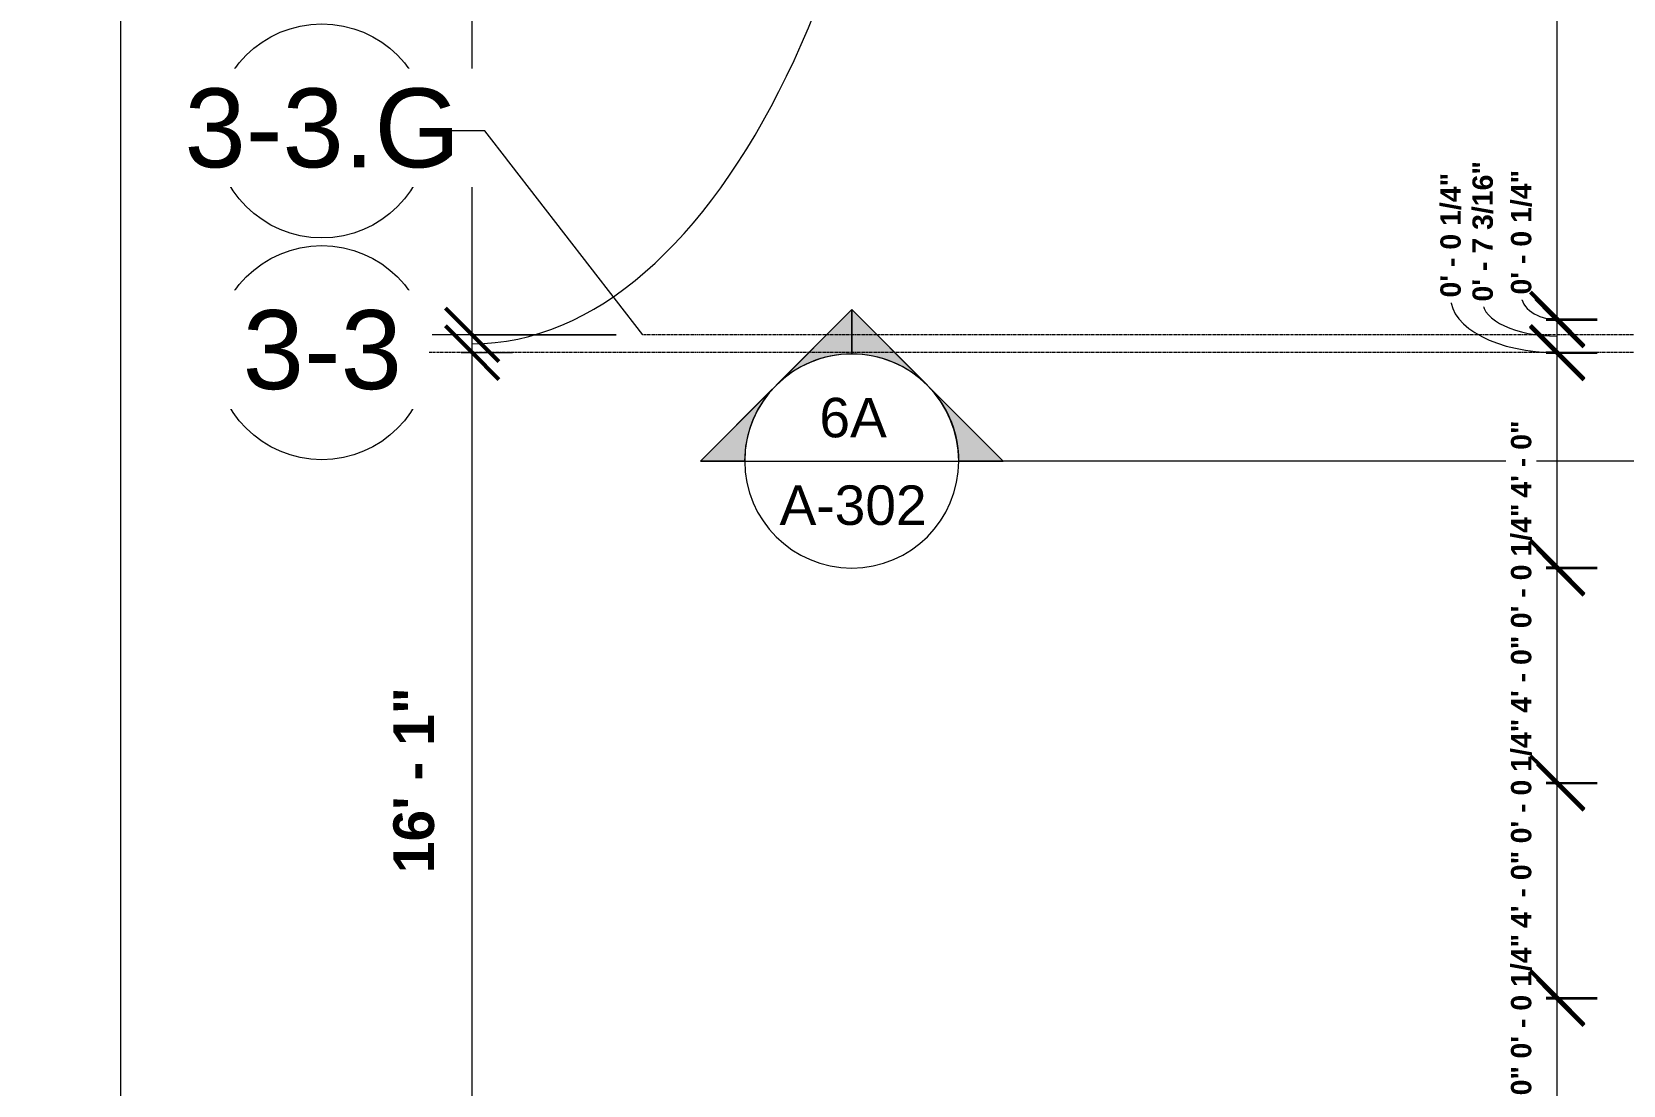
# Model space of a CAD drawing. Header units: inches. Extents: x 21568 to 24810, y -23559 to -20467.
# Drawn here: x 21568.5 to 21925.5, y -22514.3 to -22278.1 of the extents above; entities that cross this region are included whole.
import ezdxf

# ---------------------------------------------------------------- set-up
doc = ezdxf.new("R2010")
doc.units = ezdxf.units.IN
doc.header["$MEASUREMENT"] = 0
doc.linetypes.add('Grid Line 1_2_', pattern=[0.875, 0.5, -0.125, 0.125, -0.125])
for name, color, linetype, lineweight in [('A-ANNO-DIMS', 211, 'Continuous', 9), ('A-ANNO-DIMS-96', 211, 'Continuous', 9), ('G-ANNO-SYMB', 111, 'Continuous', 9), ('S-GRID', 1, 'Continuous', 9), ('S-GRID-IDEN', 1, 'Continuous', 9)]:
    doc.layers.add(name, color=color, linetype=linetype, lineweight=lineweight)
doc.styles.add('Arial', font='arial.ttf', dxfattribs={"height": 17.703593})
doc.styles.add('Arial_1', font='arial.ttf', dxfattribs={"height": 8.851796})
doc.styles.add('Arial_B', font='arialbd.ttf', dxfattribs={"height": 9.132806})
doc.styles.add('Arial_B_1', font='arialbd.ttf', dxfattribs={"height": 4.566403})
doc.dimstyles.new('OD_Dimension_-_1_16__Tol_', dxfattribs={"dimscale": 12, "dimtxt": 9, "dimasz": 1, "dimexe": 0.75, "dimexo": 0.5, "dimgap": 0.5, "dimtad": 1, "dimdec": 4, "dimrnd": 0.0625, "dimzin": 1, "dimdsep": 46, "dimlunit": 4, "dimtxsty": 'Arial_B', "dimblk1": 'OBLIQUE', "dimblk2": 'OBLIQUE', "dimsah": 1, "dimcen": 0.09, "dimdle": 0.75, "dimazin": 0, "dimtfac": 1, "dimtdec": 4, "dimtix": 1, "dimtmove": 1, "dimatfit": 3, "dimfxl": 1, "dimtvp": 1, "dimtfill": 1, "dimfrac": 2, "dimtolj": 1, "dimtzin": 0, "dimlwd": 13, "dimlwe": 13, "dimarcsym": 2})
doc.dimstyles.new('OD_Dimension_-_1_16__Tol__1', dxfattribs={"dimscale": 12, "dimtxt": 9, "dimasz": 1, "dimexe": 0.75, "dimexo": 0.5, "dimgap": 0.5, "dimtad": 1, "dimdec": 4, "dimrnd": 0.0625, "dimzin": 1, "dimdsep": 46, "dimlunit": 4, "dimtxsty": 'Arial_B', "dimblk1": 'OBLIQUE', "dimblk2": 'OBLIQUE', "dimsah": 1, "dimcen": 0.09, "dimdle": 0.75, "dimazin": 0, "dimtfac": 1, "dimtdec": 4, "dimtix": 1, "dimtmove": 0, "dimatfit": 3, "dimfxl": 1, "dimtvp": 1, "dimtfill": 1, "dimfrac": 2, "dimtolj": 1, "dimtzin": 0, "dimlwd": 13, "dimlwe": 13, "dimarcsym": 2})
doc.dimstyles.new('OD_Dimension_2_3', dxfattribs={"dimscale": 12, "dimtxt": 4.5, "dimasz": 1, "dimexe": 0.75, "dimexo": 0.5, "dimgap": 0.375, "dimtad": 1, "dimdec": 4, "dimrnd": 0.0625, "dimzin": 1, "dimdsep": 46, "dimlunit": 4, "dimtxsty": 'Arial_B_1', "dimblk1": 'OBLIQUE', "dimblk2": 'OBLIQUE', "dimsah": 1, "dimcen": 0.09, "dimdle": 0.75, "dimazin": 0, "dimtfac": 1, "dimtdec": 4, "dimtix": 1, "dimtmove": 0, "dimatfit": 3, "dimfxl": 1, "dimtvp": 1, "dimtfill": 1, "dimfrac": 2, "dimtolj": 1, "dimtzin": 0, "dimlwd": 13, "dimlwe": 13, "dimarcsym": 2})
doc.dimstyles.new('OD_Dimension_2_4', dxfattribs={"dimscale": 12, "dimtxt": 4.5, "dimasz": 1, "dimexe": 0.75, "dimexo": 0.5, "dimgap": 0.375, "dimtad": 1, "dimdec": 4, "dimrnd": 0.0625, "dimzin": 1, "dimdsep": 46, "dimlunit": 4, "dimtxsty": 'Arial_B_1', "dimblk1": 'OBLIQUE', "dimblk2": 'OBLIQUE', "dimsah": 1, "dimcen": 0.09, "dimdle": 0.75, "dimazin": 0, "dimtfac": 1, "dimtdec": 4, "dimtix": 1, "dimtmove": 1, "dimatfit": 3, "dimfxl": 1, "dimtvp": 1, "dimtfill": 1, "dimfrac": 2, "dimtolj": 1, "dimtzin": 0, "dimlwd": 13, "dimlwe": 13, "dimarcsym": 2})

# ---------------------------------------------------------------- blocks, each defined once
blk = doc.blocks.new('Grid - Grid Head - Circle-14747-Enlarged First Floor Plan _West_')
at = {"layer": 'S-GRID-IDEN'}
blk.add_circle((0, 0), 0.25, dxfattribs=at)
blk = doc.blocks.new('DIMBLOCK3-Enlarged First Floor Plan _West_')
at = {"layer": 'A-ANNO-DIMS-96', "lineweight": 50}
for p, q in [((21667.29, -22350.05), (21661.29, -22344.05)), ((21667.29, -22350.05), (21673.29, -22356.05)), ((21667.29, -22543.05), (21661.29, -22537.05)), ((21667.29, -22543.05), (21673.29, -22549.05))]:
    blk.add_line(p, q, dxfattribs=at)
at = {"layer": 'A-ANNO-DIMS-96', "lineweight": 13}
for p, q in [((21664.81, -22350.05), (21676.29, -22350.05)), ((21667.29, -22350.05), (21664.81, -22350.05)), ((21667.29, -22543.05), (21667.29, -22350.05)), ((21664.81, -22543.05), (21676.29, -22543.05)), ((21667.29, -22543.05), (21664.81, -22543.05))]:
    blk.add_line(p, q, dxfattribs=at)
at = {"layer": 'A-ANNO-DIMS-96', "color": 0, "lineweight": 13, "insert": (21649.59, -22466.77), "char_height": 9.133, "width": 48.5143, "attachment_point": 1, "rotation": 90, "line_spacing_factor": 0.938532, "style": 'Arial_B', "bg_fill": 3, "box_fill_scale": 1.25, "bg_fill_color": 0, "bg_fill_transparency": 0}
blk.add_mtext('16\' - 1"', dxfattribs=at)
blk = doc.blocks.new('_Oblique')
at = {"color": 0, "linetype": 'ByBlock', "lineweight": -2}
blk.add_line((-0.5, -0.5), (0.5, 0.5), dxfattribs=at)
blk = doc.blocks.new('DIMBLOCK4-Enlarged First Floor Plan _West_')
at = {"layer": 'A-ANNO-DIMS-96', "lineweight": 50}
for p, q in [((21667.29, -22346.05), (21661.29, -22340.05)), ((21667.29, -22350.05), (21661.29, -22344.05)), ((21667.29, -22346.05), (21673.29, -22352.05)), ((21667.29, -22350.05), (21673.29, -22356.05))]:
    blk.add_line(p, q, dxfattribs=at)
at = {"layer": 'A-ANNO-DIMS-96', "lineweight": 13}
for p, q in [((21699.56, -22346.05), (21658.29, -22346.05)), ((21667.29, -22350.05), (21667.29, -22346.05)), ((21667.29, -22346.05), (21699.56, -22346.05)), ((21664.81, -22350.05), (21676.29, -22350.05)), ((21667.29, -22350.05), (21664.81, -22350.05))]:
    blk.add_line(p, q, dxfattribs=at)
blk.add_ellipse((21667.29, -22143.12), major_axis=(0, 204.94), ratio=0.48662, start_param=3.141593, end_param=4.712389, dxfattribs=at)
at = {"layer": 'A-ANNO-DIMS-96', "color": 0, "lineweight": 13, "insert": (21762.46, -22143.12), "char_height": 9.1328, "width": 172.4571, "attachment_point": 1, "rotation": 90, "line_spacing_factor": 0.938532, "style": 'Arial_B', "bg_fill": 3, "box_fill_scale": 1.25, "bg_fill_color": 0, "bg_fill_transparency": 0}
blk.add_mtext('0\' - 4" GIRT @ PARAPET', dxfattribs=at)
blk = doc.blocks.new('DIMBLOCK5-Enlarged First Floor Plan _West_')
at = {"layer": 'A-ANNO-DIMS-96', "lineweight": 50}
for p, q in [((21667.29, -22108.8), (21661.29, -22102.8)), ((21667.29, -22108.8), (21673.29, -22114.8)), ((21667.29, -22346.05), (21661.29, -22340.05)), ((21667.29, -22346.05), (21673.29, -22352.05))]:
    blk.add_line(p, q, dxfattribs=at)
at = {"layer": 'A-ANNO-DIMS-96', "lineweight": 13}
for p, q in [((21664.81, -22108.8), (21676.29, -22108.8)), ((21667.29, -22108.8), (21664.81, -22108.8)), ((21667.29, -22346.05), (21667.29, -22108.8)), ((21699.56, -22346.05), (21658.29, -22346.05)), ((21667.29, -22346.05), (21699.56, -22346.05))]:
    blk.add_line(p, q, dxfattribs=at)
at = {"layer": 'A-ANNO-DIMS-96', "color": 0, "lineweight": 13, "insert": (21649.59, -22257.93), "char_height": 9.1328, "width": 73.2, "attachment_point": 1, "rotation": 90, "line_spacing_factor": 0.938532, "style": 'Arial_B', "bg_fill": 3, "box_fill_scale": 1.25, "bg_fill_color": 0, "bg_fill_transparency": 0}
blk.add_mtext('19\' - 9 1/4"', dxfattribs=at)
blk = doc.blocks.new('DIMBLOCK23-Enlarged First Floor Plan _West_')
at = {"layer": 'A-ANNO-DIMS-96', "lineweight": 13}
for p, q in [((21588.48, -22804.3), (21588.48, -20882.55)), ((21699.56, -20891.55), (21579.48, -20891.55)), ((21588.48, -20891.55), (21699.56, -20891.55)), ((21699.56, -22795.3), (21579.48, -22795.3)), ((21588.48, -22795.3), (21699.56, -22795.3))]:
    blk.add_line(p, q, dxfattribs=at)
at = {"layer": 'A-ANNO-DIMS-96', "lineweight": 50}
for p, q in [((21588.48, -20891.55), (21582.48, -20885.55)), ((21588.48, -20891.55), (21594.48, -20897.55)), ((21588.48, -22795.3), (21582.48, -22789.3)), ((21588.48, -22795.3), (21594.48, -22801.3))]:
    blk.add_line(p, q, dxfattribs=at)
at = {"layer": 'A-ANNO-DIMS-96', "color": 0, "lineweight": 13, "insert": (21570.78, -21877.36), "char_height": 9.1328, "width": 81.4286, "attachment_point": 1, "rotation": 90, "line_spacing_factor": 0.938532, "style": 'Arial_B', "bg_fill": 3, "box_fill_scale": 1.25, "bg_fill_color": 0, "bg_fill_transparency": 0}
blk.add_mtext('158\' - 7 3/4"', dxfattribs=at)
blk = doc.blocks.new('Section - Section Head - Filled-1526-Enlarged First Floor Plan _West_')
at = {"layer": 'G-ANNO-SYMB'}
h = blk.add_hatch(color=256, dxfattribs=at)
edge = h.paths.add_edge_path(flags=0)
edge.add_line((-0.4268, 0.1768), (-0.25, 0.3536))
edge.add_line((-0.25, 0.3536), (-0.25, 0.25))
edge.add_arc((-0.25, 0), 0.25, 90, 135)
h = blk.add_hatch(color=256, dxfattribs=at)
edge = h.paths.add_edge_path(flags=0)
edge.add_arc((-0.25, 0), 0.25, 45, 90)
edge.add_line((-0.25, 0.25), (-0.25, 0.3536))
edge.add_line((-0.25, 0.3536), (-0.0732, 0.1768))
h = blk.add_hatch(color=256, dxfattribs=at)
edge = h.paths.add_edge_path(flags=0)
edge.add_arc((-0.25, 0), 0.2503, 137.9216, 180)
edge.add_line((-0.5003, 0), (-0.6036, 0))
edge.add_line((-0.6036, 0), (-0.4358, 0.1678))
h = blk.add_hatch(color=256, dxfattribs=at)
edge = h.paths.add_edge_path(flags=0)
edge.add_line((-0.0642, 0.1678), (0.1036, 0))
edge.add_line((0.1036, 0), (0.0003, 0))
edge.add_arc((-0.25, 0), 0.2503, 0, 42.0784)
for p, q in [((-0.25, 0.3536), (-0.6036, 0)), ((-0.25, 0.3536), (-0.4268, 0.1768)), ((-0.25, 0.3536), (0.1036, 0)), ((-0.25, 0.25), (-0.25, 0.3536)), ((-0.0732, 0.1768), (-0.25, 0.3536)), ((-0.25, 0.3536), (-0.25, 0.25)), ((-0.4358, 0.1678), (-0.6036, 0)), ((0.1036, 0), (-0.0642, 0.1678)), ((-0.6036, 0), (-0.5003, 0)), ((0.0003, 0), (0.1036, 0)), ((-0.5, 0), (-0.6036, 0)), ((0, 0), (0.1036, 0))]:
    blk.add_line(p, q, dxfattribs=at)
for radius, start, end in [(0.25, 360, 180), (0.25, 90, 135), (0.25, 45, 90), (0.2503, 137.9216, 180), (0.2503, 0, 42.0784), (0.25, 180, 360)]:
    blk.add_arc((-0.25, 0), radius, start, end, dxfattribs=at)
blk = doc.blocks.new('DIMBLOCK308-Enlarged First Floor Plan _West_')
at = {"layer": 'A-ANNO-DIMS-96', "lineweight": 50}
for p, q in [((21910.66, -22494.93), (21904.66, -22488.93)), ((21910.66, -22494.93), (21916.66, -22500.93)), ((21910.66, -22542.93), (21904.66, -22536.93)), ((21910.66, -22542.93), (21916.66, -22548.93))]:
    blk.add_line(p, q, dxfattribs=at)
at = {"layer": 'A-ANNO-DIMS-96', "lineweight": 13}
for p, q in [((21908.17, -22494.93), (21919.66, -22494.93)), ((21910.66, -22494.93), (21908.17, -22494.93)), ((21910.66, -22542.93), (21910.66, -22494.93)), ((21908.17, -22542.93), (21919.66, -22542.93)), ((21910.66, -22542.93), (21908.17, -22542.93))]:
    blk.add_line(p, q, dxfattribs=at)
at = {"layer": 'A-ANNO-DIMS-96', "color": 0, "lineweight": 13, "insert": (21900.31, -22527.32), "char_height": 4.566, "width": 20.1429, "attachment_point": 1, "rotation": 90, "line_spacing_factor": 0.938532, "style": 'Arial_B_1', "bg_fill": 3, "box_fill_scale": 1.25, "bg_fill_color": 0, "bg_fill_transparency": 0}
blk.add_mtext('4\' - 0"', dxfattribs=at)
blk = doc.blocks.new('DIMBLOCK309-Enlarged First Floor Plan _West_')
at = {"layer": 'A-ANNO-DIMS-96', "lineweight": 50}
for p, q in [((21910.66, -22494.68), (21904.66, -22488.68)), ((21910.66, -22494.93), (21904.66, -22488.93)), ((21910.66, -22494.68), (21916.66, -22500.68)), ((21910.66, -22494.93), (21916.66, -22500.93))]:
    blk.add_line(p, q, dxfattribs=at)
at = {"layer": 'A-ANNO-DIMS-96', "lineweight": 13}
for p, q in [((21908.17, -22494.68), (21919.66, -22494.68)), ((21910.66, -22494.68), (21908.17, -22494.68)), ((21908.17, -22494.93), (21919.66, -22494.93)), ((21910.66, -22494.93), (21908.17, -22494.93)), ((21910.66, -22494.93), (21910.66, -22494.68))]:
    blk.add_line(p, q, dxfattribs=at)
at = {"layer": 'A-ANNO-DIMS-96', "color": 0, "lineweight": 13, "insert": (21900.31, -22508.34), "char_height": 4.5664, "width": 32.4857, "attachment_point": 1, "rotation": 90, "line_spacing_factor": 0.938532, "style": 'Arial_B_1', "bg_fill": 3, "box_fill_scale": 1.25, "bg_fill_color": 0, "bg_fill_transparency": 0}
blk.add_mtext('0\' - 0 1/4"', dxfattribs=at)
blk = doc.blocks.new('DIMBLOCK310-Enlarged First Floor Plan _West_')
at = {"layer": 'A-ANNO-DIMS-96', "lineweight": 50}
for p, q in [((21910.66, -22446.68), (21904.66, -22440.68)), ((21910.66, -22446.68), (21916.66, -22452.68)), ((21910.66, -22494.68), (21904.66, -22488.68)), ((21910.66, -22494.68), (21916.66, -22500.68))]:
    blk.add_line(p, q, dxfattribs=at)
at = {"layer": 'A-ANNO-DIMS-96', "lineweight": 13}
for p, q in [((21908.17, -22446.68), (21919.66, -22446.68)), ((21910.66, -22446.68), (21908.17, -22446.68)), ((21910.66, -22494.68), (21910.66, -22446.68)), ((21908.17, -22494.68), (21919.66, -22494.68)), ((21910.66, -22494.68), (21908.17, -22494.68))]:
    blk.add_line(p, q, dxfattribs=at)
at = {"layer": 'A-ANNO-DIMS-96', "color": 0, "lineweight": 13, "insert": (21900.31, -22479.07), "char_height": 4.566, "width": 20.1429, "attachment_point": 1, "rotation": 90, "line_spacing_factor": 0.938532, "style": 'Arial_B_1', "bg_fill": 3, "box_fill_scale": 1.25, "bg_fill_color": 0, "bg_fill_transparency": 0}
blk.add_mtext('4\' - 0"', dxfattribs=at)
blk = doc.blocks.new('DIMBLOCK311-Enlarged First Floor Plan _West_')
at = {"layer": 'A-ANNO-DIMS-96', "lineweight": 50}
for p, q in [((21910.66, -22446.43), (21904.66, -22440.43)), ((21910.66, -22446.68), (21904.66, -22440.68)), ((21910.66, -22446.43), (21916.66, -22452.43)), ((21910.66, -22446.68), (21916.66, -22452.68))]:
    blk.add_line(p, q, dxfattribs=at)
at = {"layer": 'A-ANNO-DIMS-96', "lineweight": 13}
for p, q in [((21908.17, -22446.43), (21919.66, -22446.43)), ((21910.66, -22446.43), (21908.17, -22446.43)), ((21908.17, -22446.68), (21919.66, -22446.68)), ((21910.66, -22446.68), (21908.17, -22446.68)), ((21910.66, -22446.68), (21910.66, -22446.43))]:
    blk.add_line(p, q, dxfattribs=at)
at = {"layer": 'A-ANNO-DIMS-96', "color": 0, "lineweight": 13, "insert": (21900.31, -22460.09), "char_height": 4.5664, "width": 32.4857, "attachment_point": 1, "rotation": 90, "line_spacing_factor": 0.938532, "style": 'Arial_B_1', "bg_fill": 3, "box_fill_scale": 1.25, "bg_fill_color": 0, "bg_fill_transparency": 0}
blk.add_mtext('0\' - 0 1/4"', dxfattribs=at)
blk = doc.blocks.new('DIMBLOCK312-Enlarged First Floor Plan _West_')
at = {"layer": 'A-ANNO-DIMS-96', "lineweight": 50}
for p, q in [((21910.66, -22398.43), (21904.66, -22392.43)), ((21910.66, -22398.43), (21916.66, -22404.43)), ((21910.66, -22446.43), (21904.66, -22440.43)), ((21910.66, -22446.43), (21916.66, -22452.43))]:
    blk.add_line(p, q, dxfattribs=at)
at = {"layer": 'A-ANNO-DIMS-96', "lineweight": 13}
for p, q in [((21908.17, -22398.43), (21919.66, -22398.43)), ((21910.66, -22398.43), (21908.17, -22398.43)), ((21910.66, -22446.43), (21910.66, -22398.43)), ((21908.17, -22446.43), (21919.66, -22446.43)), ((21910.66, -22446.43), (21908.17, -22446.43))]:
    blk.add_line(p, q, dxfattribs=at)
at = {"layer": 'A-ANNO-DIMS-96', "color": 0, "lineweight": 13, "insert": (21900.31, -22430.82), "char_height": 4.566, "width": 20.1429, "attachment_point": 1, "rotation": 90, "line_spacing_factor": 0.938532, "style": 'Arial_B_1', "bg_fill": 3, "box_fill_scale": 1.25, "bg_fill_color": 0, "bg_fill_transparency": 0}
blk.add_mtext('4\' - 0"', dxfattribs=at)
blk = doc.blocks.new('DIMBLOCK313-Enlarged First Floor Plan _West_')
at = {"layer": 'A-ANNO-DIMS-96', "lineweight": 50}
for p, q in [((21910.66, -22398.18), (21904.66, -22392.18)), ((21910.66, -22398.43), (21904.66, -22392.43)), ((21910.66, -22398.18), (21916.66, -22404.18)), ((21910.66, -22398.43), (21916.66, -22404.43))]:
    blk.add_line(p, q, dxfattribs=at)
at = {"layer": 'A-ANNO-DIMS-96', "lineweight": 13}
for p, q in [((21908.17, -22398.18), (21919.66, -22398.18)), ((21910.66, -22398.18), (21908.17, -22398.18)), ((21908.17, -22398.43), (21919.66, -22398.43)), ((21910.66, -22398.43), (21908.17, -22398.43)), ((21910.66, -22398.43), (21910.66, -22398.18))]:
    blk.add_line(p, q, dxfattribs=at)
at = {"layer": 'A-ANNO-DIMS-96', "color": 0, "lineweight": 13, "insert": (21900.31, -22411.84), "char_height": 4.5664, "width": 32.4857, "attachment_point": 1, "rotation": 90, "line_spacing_factor": 0.938532, "style": 'Arial_B_1', "bg_fill": 3, "box_fill_scale": 1.25, "bg_fill_color": 0, "bg_fill_transparency": 0}
blk.add_mtext('0\' - 0 1/4"', dxfattribs=at)
blk = doc.blocks.new('DIMBLOCK314-Enlarged First Floor Plan _West_')
at = {"layer": 'A-ANNO-DIMS-96', "lineweight": 50}
for p, q in [((21910.66, -22350.18), (21904.66, -22344.18)), ((21910.66, -22350.18), (21916.66, -22356.18)), ((21910.66, -22398.18), (21904.66, -22392.18)), ((21910.66, -22398.18), (21916.66, -22404.18))]:
    blk.add_line(p, q, dxfattribs=at)
at = {"layer": 'A-ANNO-DIMS-96', "lineweight": 13}
for p, q in [((21908.17, -22350.18), (21919.66, -22350.18)), ((21910.66, -22350.18), (21908.17, -22350.18)), ((21910.66, -22398.18), (21910.66, -22350.18)), ((21908.17, -22398.18), (21919.66, -22398.18)), ((21910.66, -22398.18), (21908.17, -22398.18))]:
    blk.add_line(p, q, dxfattribs=at)
at = {"layer": 'A-ANNO-DIMS-96', "color": 0, "lineweight": 13, "insert": (21900.31, -22382.57), "char_height": 4.566, "width": 20.1429, "attachment_point": 1, "rotation": 90, "line_spacing_factor": 0.938532, "style": 'Arial_B_1', "bg_fill": 3, "box_fill_scale": 1.25, "bg_fill_color": 0, "bg_fill_transparency": 0}
blk.add_mtext('4\' - 0"', dxfattribs=at)
blk = doc.blocks.new('DIMBLOCK315-Enlarged First Floor Plan _West_')
at = {"layer": 'A-ANNO-DIMS-96', "lineweight": 50}
for p, q in [((21910.66, -22349.93), (21904.66, -22343.93)), ((21910.66, -22350.18), (21904.66, -22344.18)), ((21910.66, -22349.93), (21916.66, -22355.93)), ((21910.66, -22350.18), (21916.66, -22356.18))]:
    blk.add_line(p, q, dxfattribs=at)
at = {"layer": 'A-ANNO-DIMS-96', "lineweight": 13}
for p, q in [((21908.17, -22349.93), (21919.66, -22349.93)), ((21910.66, -22349.93), (21908.17, -22349.93)), ((21908.17, -22350.18), (21919.66, -22350.18)), ((21910.66, -22350.18), (21908.17, -22350.18)), ((21910.66, -22350.18), (21910.66, -22349.93))]:
    blk.add_line(p, q, dxfattribs=at)
blk.add_ellipse((21910.66, -22337.69), major_axis=(23.91, 0), ratio=0.517183, start_param=3.141593, end_param=4.712389, dxfattribs=at)
at = {"layer": 'A-ANNO-DIMS-96', "color": 0, "lineweight": 13, "insert": (21884.47, -22337.69), "char_height": 4.5664, "width": 32.4857, "attachment_point": 1, "rotation": 90, "line_spacing_factor": 0.938532, "style": 'Arial_B_1', "bg_fill": 3, "box_fill_scale": 1.25, "bg_fill_color": 0, "bg_fill_transparency": 0}
blk.add_mtext('0\' - 0 1/4"', dxfattribs=at)
blk = doc.blocks.new('DIMBLOCK316-Enlarged First Floor Plan _West_')
at = {"layer": 'A-ANNO-DIMS-96', "lineweight": 50}
for p, q in [((21910.66, -22342.74), (21904.66, -22336.74)), ((21910.66, -22342.74), (21916.66, -22348.74)), ((21910.66, -22349.93), (21904.66, -22343.93)), ((21910.66, -22349.93), (21916.66, -22355.93))]:
    blk.add_line(p, q, dxfattribs=at)
at = {"layer": 'A-ANNO-DIMS-96', "lineweight": 13}
for p, q in [((21908.17, -22342.74), (21919.66, -22342.74)), ((21910.66, -22342.74), (21908.17, -22342.74)), ((21910.66, -22349.93), (21910.66, -22342.74)), ((21908.17, -22349.93), (21919.66, -22349.93)), ((21910.66, -22349.93), (21908.17, -22349.93))]:
    blk.add_line(p, q, dxfattribs=at)
blk.add_ellipse((21910.66, -22338.59), major_axis=(16.71, 0), ratio=0.463675, start_param=3.141593, end_param=4.712389, dxfattribs=at)
at = {"layer": 'A-ANNO-DIMS-96', "color": 0, "lineweight": 13, "insert": (21891.67, -22338.59), "char_height": 4.5664, "width": 36.6, "attachment_point": 1, "rotation": 90, "line_spacing_factor": 0.938532, "style": 'Arial_B_1', "bg_fill": 3, "box_fill_scale": 1.25, "bg_fill_color": 0, "bg_fill_transparency": 0}
blk.add_mtext('0\' - 7 3/16"', dxfattribs=at)
blk = doc.blocks.new('DIMBLOCK317-Enlarged First Floor Plan _West_')
at = {"layer": 'A-ANNO-DIMS-96', "lineweight": 50}
for p, q in [((21910.66, -22342.49), (21904.66, -22336.49)), ((21910.66, -22342.74), (21904.66, -22336.74)), ((21910.66, -22342.49), (21916.66, -22348.49)), ((21910.66, -22342.74), (21916.66, -22348.74))]:
    blk.add_line(p, q, dxfattribs=at)
at = {"layer": 'A-ANNO-DIMS-96', "lineweight": 13}
for p, q in [((21908.17, -22342.49), (21919.66, -22342.49)), ((21910.66, -22342.49), (21908.17, -22342.49)), ((21908.17, -22342.74), (21919.66, -22342.74)), ((21910.66, -22342.74), (21908.17, -22342.74)), ((21910.66, -22342.74), (21910.66, -22342.49))]:
    blk.add_line(p, q, dxfattribs=at)
blk.add_ellipse((21910.66, -22337.02), major_axis=(8.07, 0), ratio=0.693239, start_param=3.141593, end_param=4.712389, dxfattribs=at)
at = {"layer": 'A-ANNO-DIMS-96', "color": 0, "lineweight": 13, "insert": (21900.31, -22337.02), "char_height": 4.5664, "width": 32.4857, "attachment_point": 1, "rotation": 90, "line_spacing_factor": 0.938532, "style": 'Arial_B_1', "bg_fill": 3, "box_fill_scale": 1.25, "bg_fill_color": 0, "bg_fill_transparency": 0}
blk.add_mtext('0\' - 0 1/4"', dxfattribs=at)
blk = doc.blocks.new('DIMBLOCK318-Enlarged First Floor Plan _West_')
at = {"layer": 'A-ANNO-DIMS-96', "lineweight": 50}
for p, q in [((21910.66, -22133.05), (21904.66, -22127.05)), ((21910.66, -22133.05), (21916.66, -22139.05)), ((21910.66, -22342.49), (21904.66, -22336.49)), ((21910.66, -22342.49), (21916.66, -22348.49))]:
    blk.add_line(p, q, dxfattribs=at)
at = {"layer": 'A-ANNO-DIMS-96', "lineweight": 13}
for p, q in [((21908.17, -22133.05), (21919.66, -22133.05)), ((21910.66, -22133.05), (21908.17, -22133.05)), ((21910.66, -22342.49), (21910.66, -22133.05)), ((21908.17, -22342.49), (21919.66, -22342.49)), ((21910.66, -22342.49), (21908.17, -22342.49))]:
    blk.add_line(p, q, dxfattribs=at)
at = {"layer": 'A-ANNO-DIMS-96', "color": 0, "lineweight": 13, "insert": (21900.31, -22254.74), "char_height": 4.5664, "width": 40.7143, "attachment_point": 1, "rotation": 90, "line_spacing_factor": 0.938532, "style": 'Arial_B_1', "bg_fill": 3, "box_fill_scale": 1.25, "bg_fill_color": 0, "bg_fill_transparency": 0}
blk.add_mtext('17\' - 5 7/16"', dxfattribs=at)

msp = doc.modelspace()

# ---------------------------------------------------------------- linework, layer by layer
at = {"layer": 'G-ANNO-SYMB'}
for p in [(21728.42336, -22374.35697), (24581.52474, -22374.35697)]:
    msp.add_line(p, (21776.42336, -22374.35697), dxfattribs=at)

# ---------------------------------------------------------------- block references
at = {"layer": 'S-GRID-IDEN', "xscale": 95.99999999999994, "yscale": 95.99999999999994, "zscale": 95.99999999999994, "rotation": 89.99999999999986}
msp.add_blockref('Grid - Grid Head - Circle-14747-Enlarged First Floor Plan _West_', (21633.56096, -22350.05281), dxfattribs=at)

# ---------------------------------------------------------------- texts
at = {"layer": 'G-ANNO-SYMB', "char_height": 8.851796, "attachment_point": 2, "line_spacing_factor": 0.938532, "style": 'Arial_1'}
for s, insert, width in [('6A', (21752.73073, -22360.18784), 18.036), ('A-302', (21752.73073, -22379.82409), 39.312)]:
    msp.add_mtext(s, dxfattribs=dict(at, insert=insert, width=width))

# ---------------------------------------------------------------- dimensions: what is measured, and where the dimension line sits
at = {"layer": 'A-ANNO-DIMS', "lineweight": 13}
dim = msp.add_linear_dim(base=(21910.65815, -22494.92781), p1=(21902.17287, -22542.92781), p2=(21902.17287, -22494.92781), angle=90, dimstyle='OD_Dimension_2_3', override={"dimpost": '<>', "dimfxl": 48}, dxfattribs=at)
dim.commit()
dim.dimension.update_dxf_attribs({"geometry": 'DIMBLOCK308-Enlarged First Floor Plan _West_', "text_midpoint": (21903.82667, -22518.92781)})

# ---------------------------------------------------------------- next in the draw order: texts
at = {"layer": 'S-GRID-IDEN', "insert": (21633.65845, -22340.52306), "char_height": 17.703593, "width": 42.552, "attachment_point": 2, "line_spacing_factor": 0.938532, "style": 'Arial', "bg_fill": 3, "box_fill_scale": 1.25, "bg_fill_color": 0, "bg_fill_transparency": 0}
msp.add_mtext('3-3', dxfattribs=at)

# ---------------------------------------------------------------- next in the draw order: dimensions: what is measured, and where the dimension line sits
at = {"layer": 'A-ANNO-DIMS', "lineweight": 13}
dim = msp.add_linear_dim(base=(21910.65815, -22494.67781), p1=(21902.17287, -22494.92781), p2=(21902.17287, -22494.67781), angle=90, dimstyle='OD_Dimension_2_3', override={"dimpost": '<>', "dimfxl": 0.25}, dxfattribs=at)
dim.commit()
dim.dimension.update_dxf_attribs({"geometry": 'DIMBLOCK309-Enlarged First Floor Plan _West_', "text_midpoint": (21903.79708, -22494.80281)})

# ---------------------------------------------------------------- next in the draw order: linework, layer by layer
at = {"layer": 'S-GRID', "linetype": 'Grid Line 1_2_'}
msp.add_line((22765.01217, -22350.05281), (21657.56096, -22350.05281), dxfattribs=at)

# ---------------------------------------------------------------- next in the draw order: dimensions: what is measured, and where the dimension line sits
at = {"layer": 'A-ANNO-DIMS', "lineweight": 13}
dim = msp.add_linear_dim(base=(21910.65815, -22446.67781), p1=(21902.17287, -22494.67781), p2=(21902.17287, -22446.67781), angle=90, dimstyle='OD_Dimension_2_3', override={"dimpost": '<>', "dimfxl": 48}, dxfattribs=at)
dim.commit()
dim.dimension.update_dxf_attribs({"geometry": 'DIMBLOCK310-Enlarged First Floor Plan _West_', "text_midpoint": (21903.82667, -22470.67781)})

# ---------------------------------------------------------------- next in the draw order: dimensions: what is measured, and where the dimension line sits
for base, p1, p2, dimstyle, override, picture, middle in [((21667.29342, -22350.05281), (21658.80814, -22543.05281), (21658.80814, -22350.05281), 'OD_Dimension_-_1_16__Tol__1', {"dimpost": '<>', "dimfxl": 193}, 'DIMBLOCK3-Enlarged First Floor Plan _West_', (21656.63046, -22446.55281)), ((21910.65815, -22446.42781), (21902.17287, -22446.67781), (21902.17287, -22446.42781), 'OD_Dimension_2_3', {"dimpost": '<>', "dimfxl": 0.25}, 'DIMBLOCK311-Enlarged First Floor Plan _West_', (21903.79708, -22446.55281))]:
    dim = msp.add_linear_dim(base=base, p1=p1, p2=p2, angle=90, dimstyle=dimstyle, override=override, dxfattribs=at)
    dim.commit()
    dim.dimension.update_dxf_attribs({"geometry": picture, "text_midpoint": middle})

# ---------------------------------------------------------------- next in the draw order: dimensions: what is measured, and where the dimension line sits
dim = msp.add_linear_dim(base=(21667.29342, -22346.05281), p1=(21658.80814, -22350.05281), p2=(21705.56096, -22346.05281), angle=90, dimstyle='OD_Dimension_-_1_16__Tol_', override={"dimpost": '<>GIRT @ PARAPET', "dimfxl": 46.923616}, dxfattribs=at)
dim.commit()
dim.dimension.update_dxf_attribs({"geometry": 'DIMBLOCK4-Enlarged First Floor Plan _West_', "text_midpoint": (21768.54648, -22056.8885), "dimtype": 160, "text_rotation": 90})
dim = msp.add_linear_dim(base=(21910.65815, -22398.42781), p1=(21902.17287, -22446.42781), p2=(21902.17287, -22398.42781), angle=90, dimstyle='OD_Dimension_2_3', override={"dimpost": '<>', "dimfxl": 48}, dxfattribs=at)
dim.commit()
dim.dimension.update_dxf_attribs({"geometry": 'DIMBLOCK312-Enlarged First Floor Plan _West_', "text_midpoint": (21903.82667, -22422.42781)})

# ---------------------------------------------------------------- next in the draw order: block references
at = {"layer": 'G-ANNO-SYMB', "xscale": 95.99999999999994, "yscale": 95.99999999999994, "zscale": 95.99999999999994}
msp.add_blockref('Section - Section Head - Filled-1526-Enlarged First Floor Plan _West_', (21776.42336, -22374.35697), dxfattribs=at)

# ---------------------------------------------------------------- next in the draw order: dimensions: what is measured, and where the dimension line sits
at = {"layer": 'A-ANNO-DIMS', "lineweight": 13}
for base, p1, p2, dimstyle, override, picture, middle in [((21667.29342, -22108.80281), (21705.56096, -22346.05281), (21658.80814, -22108.80281), 'OD_Dimension_-_1_16__Tol__1', {"dimpost": '<>', "dimfxl": 241.812713}, 'DIMBLOCK5-Enlarged First Floor Plan _West_', (21656.56816, -22227.42781)), ((21910.65815, -22398.17781), (21902.17287, -22398.42781), (21902.17287, -22398.17781), 'OD_Dimension_2_3', {"dimpost": '<>', "dimfxl": 0.25}, 'DIMBLOCK313-Enlarged First Floor Plan _West_', (21903.79708, -22398.30281))]:
    dim = msp.add_linear_dim(base=base, p1=p1, p2=p2, angle=90, dimstyle=dimstyle, override=override, dxfattribs=at)
    dim.commit()
    dim.dimension.update_dxf_attribs({"geometry": picture, "text_midpoint": middle})

# ---------------------------------------------------------------- next in the draw order: linework, layer by layer
at = {"layer": 'S-GRID', "linetype": 'Grid Line 1_2_'}
msp.add_line((22765.01217, -22346.05281), (21705.56096, -22346.05281), dxfattribs=at)

# ---------------------------------------------------------------- next in the draw order: block references
at = {"layer": 'S-GRID-IDEN', "xscale": 95.99999999999994, "yscale": 95.99999999999994, "zscale": 95.99999999999994, "rotation": 89.99999999999986}
msp.add_blockref('Grid - Grid Head - Circle-14747-Enlarged First Floor Plan _West_', (21633.56096, -22300.32882), dxfattribs=at)

# ---------------------------------------------------------------- next in the draw order: texts
at = {"layer": 'S-GRID-IDEN', "insert": (21633.65845, -22290.79907), "char_height": 17.703593, "width": 73.656, "attachment_point": 2, "line_spacing_factor": 0.938532, "style": 'Arial', "bg_fill": 3, "box_fill_scale": 1.25, "bg_fill_color": 0, "bg_fill_transparency": 0}
msp.add_mtext('3-3.G', dxfattribs=at)

# ---------------------------------------------------------------- next in the draw order: dimensions: what is measured, and where the dimension line sits
at = {"layer": 'A-ANNO-DIMS', "lineweight": 13}
dim = msp.add_linear_dim(base=(21910.65815, -22350.17781), p1=(21902.17287, -22398.17781), p2=(21902.17287, -22350.17781), angle=90, dimstyle='OD_Dimension_2_3', override={"dimpost": '<>', "dimfxl": 48}, dxfattribs=at)
dim.commit()
dim.dimension.update_dxf_attribs({"geometry": 'DIMBLOCK314-Enlarged First Floor Plan _West_', "text_midpoint": (21903.82667, -22374.17781)})

# ---------------------------------------------------------------- next in the draw order: linework, layer by layer
at = {"layer": 'S-GRID'}
for p, q in [((21670.09552, -22300.32882), (21657.56096, -22300.32882)), ((21705.56096, -22346.05281), (21670.09552, -22300.32882))]:
    msp.add_line(p, q, dxfattribs=at)

# ---------------------------------------------------------------- next in the draw order: dimensions: what is measured, and where the dimension line sits
at = {"layer": 'A-ANNO-DIMS', "lineweight": 13}
dim = msp.add_linear_dim(base=(21910.65815, -22349.92781), p1=(21902.17287, -22350.17781), p2=(21902.17287, -22349.92781), angle=90, dimstyle='OD_Dimension_2_4', override={"dimpost": '<>', "dimfxl": 0.25}, dxfattribs=at)
dim.commit()
dim.dimension.update_dxf_attribs({"geometry": 'DIMBLOCK315-Enlarged First Floor Plan _West_', "text_midpoint": (21887.50958, -22321.443), "dimtype": 160, "text_rotation": 90})

# ---------------------------------------------------------------- next in the draw order: dimensions: what is measured, and where the dimension line sits
dim = msp.add_linear_dim(base=(21588.48258, -20891.55281), p1=(21705.56096, -22795.30281), p2=(21705.56096, -20891.55281), angle=90, dimstyle='OD_Dimension_-_1_16__Tol__1', override={"dimpost": '<>', "dimfxl": 1903.75}, dxfattribs=at)
dim.commit()
dim.dimension.update_dxf_attribs({"geometry": 'DIMBLOCK23-Enlarged First Floor Plan _West_', "text_midpoint": (21577.75731, -21843.42781)})
dim = msp.add_linear_dim(base=(21910.65815, -22342.74031), p1=(21902.17287, -22349.92781), p2=(21902.17287, -22342.74031), angle=90, dimstyle='OD_Dimension_2_4', override={"dimpost": '<>', "dimfxl": 7.1875}, dxfattribs=at)
dim.commit()
dim.dimension.update_dxf_attribs({"geometry": 'DIMBLOCK316-Enlarged First Floor Plan _West_', "text_midpoint": (21894.71493, -22320.28754), "dimtype": 160, "text_rotation": 90})

# ---------------------------------------------------------------- next in the draw order: dimensions: what is measured, and where the dimension line sits
dim = msp.add_linear_dim(base=(21910.65815, -22342.49031), p1=(21902.17287, -22342.74031), p2=(21902.17287, -22342.49031), angle=90, dimstyle='OD_Dimension_2_4', override={"dimpost": '<>', "dimfxl": 0.25}, dxfattribs=at)
dim.commit()
dim.dimension.update_dxf_attribs({"geometry": 'DIMBLOCK317-Enlarged First Floor Plan _West_', "text_midpoint": (21903.3503, -22320.77702), "dimtype": 160, "text_rotation": 90})

# ---------------------------------------------------------------- next in the draw order: dimensions: what is measured, and where the dimension line sits
dim = msp.add_linear_dim(base=(21910.65815, -22133.05281), p1=(21902.17287, -22342.49031), p2=(21902.17287, -22133.05281), angle=90, dimstyle='OD_Dimension_2_3', override={"dimpost": '<>', "dimfxl": 209.4375}, dxfattribs=at)
dim.commit()
dim.dimension.update_dxf_attribs({"geometry": 'DIMBLOCK318-Enlarged First Floor Plan _West_', "text_midpoint": (21903.79708, -22237.77156)})

doc.saveas('drawing.dxf')
